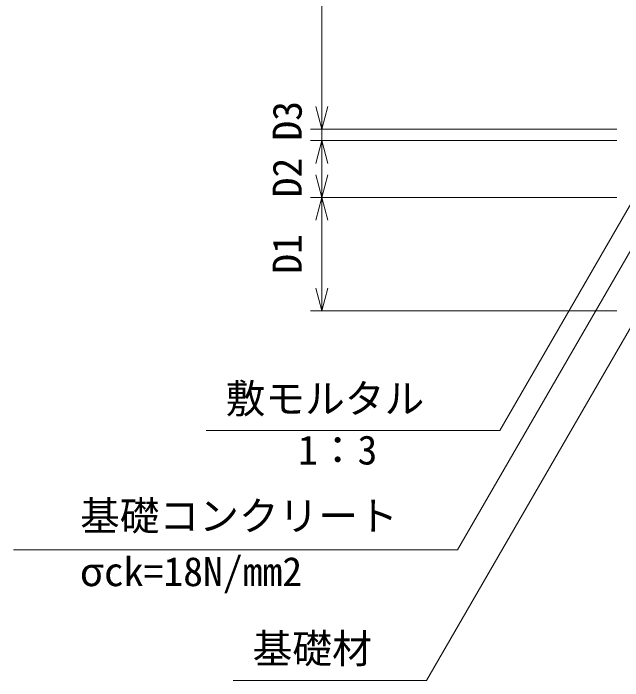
# Model space of a CAD drawing. Units: millimetres, scale not verified. Extents: x -6183 to 77917, y 29607 to 89007.
# Drawn here: x 27797 to 33164, y 56539 to 62418 of the extents above; entities that cross this region are included whole.
import ezdxf
from ezdxf.enums import TextEntityAlignment as Align

# ---------------------------------------------------------------- set-up
doc = ezdxf.new("R2010")
doc.units = ezdxf.units.MM
doc.header["$LTSCALE"] = 200
doc.layers.add('D-STR-DIM', color=7, linetype='Continuous', lineweight=18)
doc.layers.add('D-STR-HTXT', color=7, linetype='Continuous', lineweight=18)
doc.styles.add('ＭＳ ゴシック', font='')
doc.styles.get('ＭＳ ゴシック').set_extended_font_data('MS Gothic')

msp = doc.modelspace()

# ---------------------------------------------------------------- linework, layer by layer
at = {"layer": 'D-STR-DIM'}
for p, q in [((30514.5, 61396.9), (30514.5, 71396.9)), ((30460.9, 61596.9), (30514.5, 61396.9)), ((30514.5, 61396.9), (30568.1, 61596.9)), ((33114.5, 61396.9), (30414.5, 61396.9)), ((30514.5, 61296.9), (30514.5, 61396.9)), ((33114.5, 61296.9), (30414.5, 61296.9)), ((30514.5, 61296.9), (30460.9, 61096.9)), ((30514.5, 60796.9), (30514.5, 61296.9)), ((30568.1, 61096.9), (30514.5, 61296.9)), ((30460.9, 60996.9), (30514.5, 60796.9)), ((30514.5, 60796.9), (30568.1, 60996.9)), ((33114.5, 60796.9), (30414.5, 60796.9)), ((30514.5, 60796.9), (30460.9, 60596.9)), ((30514.5, 59796.9), (30514.5, 60796.9)), ((30568.1, 60596.9), (30514.5, 60796.9)), ((30460.9, 59996.9), (30514.5, 59796.9)), ((30514.5, 59796.9), (30568.1, 59996.9)), ((33114.5, 59796.9), (30414.5, 59796.9))]:
    msp.add_line(p, q, dxfattribs=at)
at = {"layer": 'D-STR-HTXT'}
for p, q in [((33488.8, 61178.7), (32082.1, 58742.2)), ((33559.2, 60892.7), (31710.7, 57690.9)), ((33519.4, 60144.5), (31437.9, 56539.4)), ((32082.1, 58742.2), (29496.8, 58742.2)), ((31710.7, 57690.9), (27797.3, 57690.9)), ((31437.9, 56539.4), (29734.3, 56539.4))]:
    msp.add_line(p, q, dxfattribs=at)

# ---------------------------------------------------------------- texts
at = {"layer": 'D-STR-DIM', "color": 1, "style": 'ＭＳ ゴシック'}
for s, p in [('D3', (30414.5, 61296.9)), ('D2', (30414.5, 60796.9)), ('D1', (30414.5, 60124.2))]:
    msp.add_text(s, height=256.6, rotation=90, dxfattribs=at).set_placement(p, align=Align.BOTTOM_LEFT)
at = {"layer": 'D-STR-HTXT', "color": 1, "style": 'ＭＳ ゴシック'}
for s, p in [('敷モルタル', (29667.3, 58819.2)), ('1：3', (30304.5, 58366.5)), ('基礎コンクリート', (28384.5, 57785.6)), ('σck=18N/mm2', (28382.7, 57295.2)), ('基礎材', (29904.8, 56616.4))]:
    msp.add_text(s, height=256.6, dxfattribs=at).set_placement(p, align=Align.BOTTOM_LEFT)

doc.saveas('drawing.dxf')
